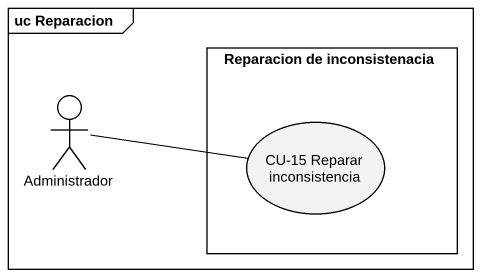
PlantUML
@startuml
mainframe uc Reparacion
rectangle "Reparacion de inconsistenacia" as Reparacion_de {
  usecase "CU-15 Reparar inconsistencia" as CU_15_Reparar_inconsistencia
}
actor Administrador
Administrador -right- CU_15_Reparar_inconsistencia
@enduml
